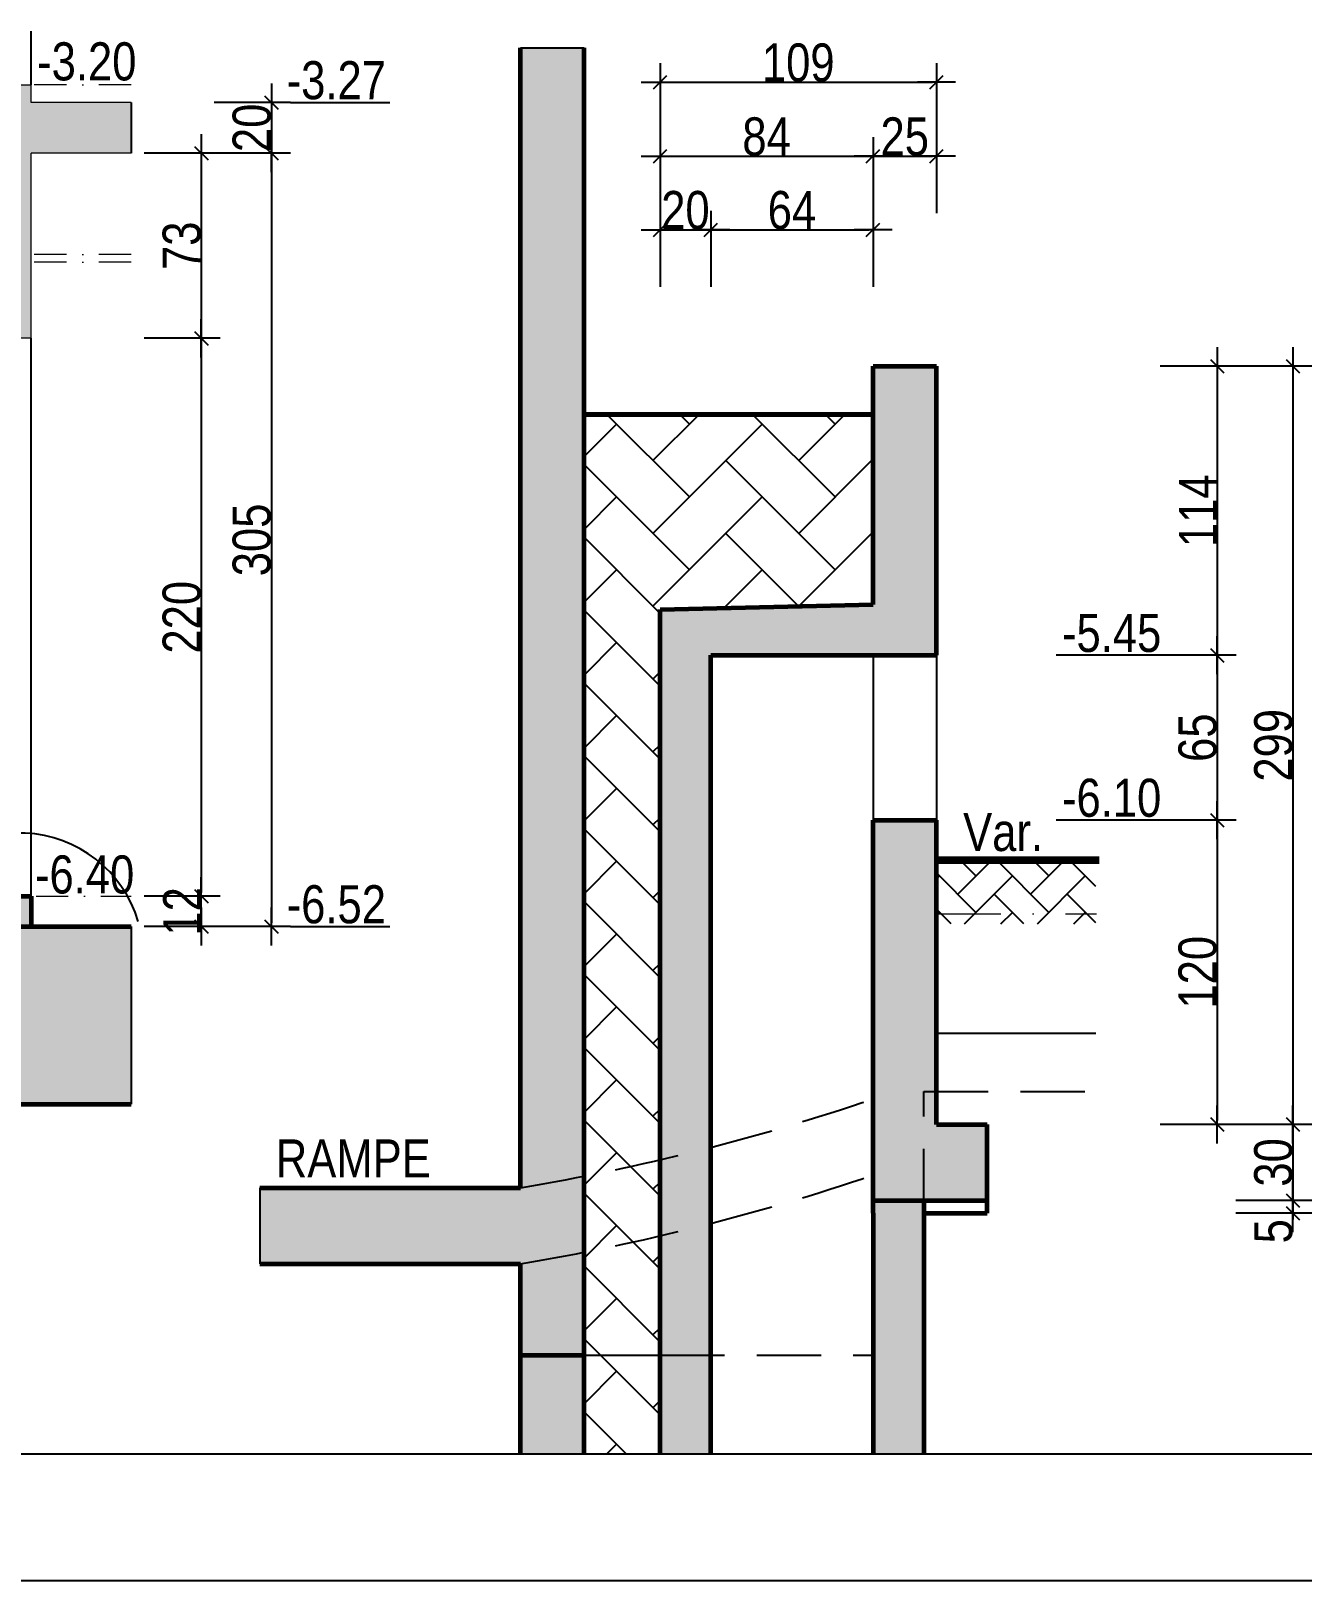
# Model space of a CAD drawing. Header units: millimetres. Extents: x 2049 to 26244, y -43633 to -34245.
# Drawn here: x 5444 to 5946, y -43633 to -43022 of the extents above; entities that cross this region are included whole.
import ezdxf

# ---------------------------------------------------------------- set-up
doc = ezdxf.new("R2010")
doc.units = ezdxf.units.MM
doc.linetypes.add('CACHEX2', pattern=[19.05, 12.7, -6.35])
doc.linetypes.add('TIRETPTX2', pattern=[50.8, 25.4, -12.7, 0, -12.7])
for name, color, linetype in [('01-Cad  2', 1, 'Continuous'), ('01_cote_gen', 4, 'Continuous'), ('01_linteaux', 2, 'Continuous'), ('01_murs_sup', 2, 'CACHEX2'), ('01_poch_BN', 9, 'Continuous'), ('01_poch_murs', 253, 'Continuous'), ('01_texte', 230, 'Continuous'), ('AA_COTES', 2, 'Continuous')]:
    doc.layers.add(name, color=color, linetype=linetype)
doc.layers.add('01_murs_coup', color=5, linetype='Continuous', lineweight=60)
doc.layers.add('01_tram_axes', color=2, linetype='TIRETPTX2', lineweight=9)
doc.styles.add('ARIAL NA', font='ARIALN.TTF')
doc.styles.add('STYLE2', font='ARIALN.TTF')
doc.dimstyles.new('JB50', dxfattribs={"dimscale": 0.1, "dimtxt": 150, "dimasz": 15, "dimexe": 0.1, "dimexo": 0.1, "dimgap": 0.09, "dimtad": 1, "dimdec": 1, "dimdsep": 46, "dimtxsty": 'STYLE2', "dimblk1": 'BOND_G', "dimblk2": 'BOND_D', "dimsah": 1, "dimcen": 1.5, "dimdle": 0.01, "dimse1": 1, "dimse2": 1, "dimclrd": 4, "dimclre": 2, "dimclrt": 6, "dimazin": 2, "dimtfac": 2.333333, "dimtdec": 1, "dimtix": 1, "dimtmove": 2, "dimatfit": 3, "dimldrblk": 'BOND_G', "dimfxl": 1, "dimtolj": 1, "dimtzin": 0, "dimarcsym": 0})

# ---------------------------------------------------------------- blocks, each defined once
blk = doc.blocks.new('BOND_G')
at = {"layer": 'AA_COTES', "color": 0}
for p, q in [((0, -5), (0, 15)), ((5, 0), (-5, 0)), ((1.77, 1.77), (-1.77, -1.77))]:
    blk.add_line(p, q, dxfattribs=at)
blk = doc.blocks.new('BOND_D')
at = {"layer": 'AA_COTES', "color": 0}
for p, q in [((0, 5), (0, -15)), ((5, 0), (-5, 0)), ((-1.77, -1.77), (1.77, 1.77))]:
    blk.add_line(p, q, dxfattribs=at)
blk = doc.blocks.new('*D8089')
at = {"layer": '01_cote_gen', "color": 4, "lineweight": -2, "ltscale": 200, "transparency": 16777216}
blk.add_line((5942.07, -43155.74), (5942.07, -43451.74), dxfattribs=at)
at = {"layer": 'Defpoints', "color": 0, "ltscale": 200, "transparency": 16777216}
for p in [(5839.59, -43154.24), (5859.59, -43453.24), (5942.07, -43453.24)]:
    blk.add_point(p, dxfattribs=at)
at = {"layer": '01_cote_gen', "color": 4, "lineweight": -2, "ltscale": 200, "transparency": 16777216, "xscale": 1.5, "yscale": 1.5, "zscale": 1.5}
for name, p, rotation in [('BOND_G', (5942.07, -43154.24), 90), ('BOND_D', (5942.07, -43453.24), 270)]:
    blk.add_blockref(name, p, dxfattribs=dict(at, rotation=rotation))
at = {"layer": '01_cote_gen', "color": 6, "ltscale": 200, "transparency": 16777216, "insert": (5934.4, -43303.74), "char_height": 15, "attachment_point": 5, "rotation": 90, "style": 'STYLE2'}
blk.add_mtext('\\A1;299', dxfattribs=at)
blk = doc.blocks.new('*D8090')
at = {"layer": '01_cote_gen', "color": 4, "lineweight": -2, "ltscale": 200, "transparency": 16777216}
blk.add_line((5942.07, -43454.74), (5942.07, -43481.74), dxfattribs=at)
at = {"layer": 'Defpoints', "color": 0, "ltscale": 200, "transparency": 16777216}
for p in [(5859.59, -43453.24), (5859.59, -43483.24), (5942.07, -43483.24)]:
    blk.add_point(p, dxfattribs=at)
at = {"layer": '01_cote_gen', "color": 4, "lineweight": -2, "ltscale": 200, "transparency": 16777216, "xscale": 1.5, "yscale": 1.5, "zscale": 1.5}
for name, p, rotation in [('BOND_G', (5942.07, -43453.24), 90), ('BOND_D', (5942.07, -43483.24), 270)]:
    blk.add_blockref(name, p, dxfattribs=dict(at, rotation=rotation))
at = {"layer": '01_cote_gen', "color": 6, "ltscale": 200, "transparency": 16777216, "insert": (5934.4, -43468.24), "char_height": 15, "attachment_point": 5, "rotation": 90, "style": 'STYLE2'}
blk.add_mtext('\\A1;30', dxfattribs=at)
blk = doc.blocks.new('*D8091')
at = {"layer": '01_cote_gen', "color": 4, "lineweight": -2, "ltscale": 200, "transparency": 16777216}
blk.add_line((5942.07, -43484.74), (5942.07, -43486.74), dxfattribs=at)
at = {"layer": 'Defpoints', "color": 0, "ltscale": 200, "transparency": 16777216}
for p in [(5853.31, -43483.24), (5853.31, -43488.24), (5942.07, -43488.24)]:
    blk.add_point(p, dxfattribs=at)
at = {"layer": '01_cote_gen', "color": 4, "lineweight": -2, "ltscale": 200, "transparency": 16777216, "xscale": 1.5, "yscale": 1.5, "zscale": 1.5}
for name, p, rotation in [('BOND_G', (5942.07, -43483.24), 90), ('BOND_D', (5942.07, -43488.24), 270)]:
    blk.add_blockref(name, p, dxfattribs=dict(at, rotation=rotation))
at = {"layer": '01_cote_gen', "color": 6, "ltscale": 200, "transparency": 16777216, "insert": (5934.43, -43495.39), "char_height": 15, "attachment_point": 5, "rotation": 90, "style": 'STYLE2'}
blk.add_mtext('\\A1;5', dxfattribs=at)
blk = doc.blocks.new('*D8092')
at = {"layer": '01_cote_gen', "color": 4, "lineweight": -2, "ltscale": 200, "transparency": 16777216}
blk.add_line((5912.19, -43155.74), (5912.19, -43266.74), dxfattribs=at)
at = {"layer": 'Defpoints', "color": 0, "ltscale": 200, "transparency": 16777216}
for p in [(5801.48, -43154.24), (5801.48, -43268.24), (5912.19, -43268.24)]:
    blk.add_point(p, dxfattribs=at)
at = {"layer": '01_cote_gen', "color": 4, "lineweight": -2, "ltscale": 200, "transparency": 16777216, "xscale": 1.5, "yscale": 1.5, "zscale": 1.5}
for name, p, rotation in [('BOND_G', (5912.19, -43154.24), 90), ('BOND_D', (5912.19, -43268.24), 270)]:
    blk.add_blockref(name, p, dxfattribs=dict(at, rotation=rotation))
at = {"layer": '01_cote_gen', "color": 6, "ltscale": 200, "transparency": 16777216, "insert": (5904.65, -43211.24), "char_height": 15, "attachment_point": 5, "rotation": 90, "style": 'STYLE2'}
blk.add_mtext('\\A1;114', dxfattribs=at)
blk = doc.blocks.new('*D8093')
at = {"layer": '01_cote_gen', "color": 4, "lineweight": -2, "ltscale": 200, "transparency": 16777216}
blk.add_line((5912.19, -43269.74), (5912.19, -43331.74), dxfattribs=at)
at = {"layer": 'Defpoints', "color": 0, "ltscale": 200, "transparency": 16777216}
for p in [(5801.48, -43268.24), (5801.48, -43333.24), (5912.19, -43333.24)]:
    blk.add_point(p, dxfattribs=at)
at = {"layer": '01_cote_gen', "color": 4, "lineweight": -2, "ltscale": 200, "transparency": 16777216, "xscale": 1.5, "yscale": 1.5, "zscale": 1.5}
for name, p, rotation in [('BOND_G', (5912.19, -43268.24), 90), ('BOND_D', (5912.19, -43333.24), 270)]:
    blk.add_blockref(name, p, dxfattribs=dict(at, rotation=rotation))
at = {"layer": '01_cote_gen', "color": 6, "ltscale": 200, "transparency": 16777216, "insert": (5904.53, -43300.74), "char_height": 15, "attachment_point": 5, "rotation": 90, "style": 'STYLE2'}
blk.add_mtext('\\A1;65', dxfattribs=at)
blk = doc.blocks.new('*D8094')
at = {"layer": '01_cote_gen', "color": 4, "lineweight": -2, "ltscale": 200, "transparency": 16777216}
blk.add_line((5912.19, -43334.74), (5912.19, -43451.74), dxfattribs=at)
at = {"layer": 'Defpoints', "color": 0, "ltscale": 200, "transparency": 16777216}
for p in [(5895.87, -43333.24), (5912.19, -43453.24), (5919.57, -43453.24)]:
    blk.add_point(p, dxfattribs=at)
at = {"layer": '01_cote_gen', "color": 4, "lineweight": -2, "ltscale": 200, "transparency": 16777216, "xscale": 1.5, "yscale": 1.5, "zscale": 1.5}
for name, p, rotation in [('BOND_G', (5912.19, -43333.24), 90), ('BOND_D', (5912.19, -43453.24), 270)]:
    blk.add_blockref(name, p, dxfattribs=dict(at, rotation=rotation))
at = {"layer": '01_cote_gen', "color": 6, "ltscale": 200, "transparency": 16777216, "insert": (5904.53, -43393.24), "char_height": 15, "attachment_point": 5, "rotation": 90, "style": 'STYLE2'}
blk.add_mtext('\\A1;120', dxfattribs=at)
blk = doc.blocks.new('*D8095')
at = {"layer": '01_cote_gen', "color": 4, "lineweight": -2, "ltscale": 200, "transparency": 16777216}
blk.add_line((5693.98, -43042.23), (5799.98, -43042.23), dxfattribs=at)
at = {"layer": 'Defpoints', "color": 0, "ltscale": 200, "transparency": 16777216}
for p in [(5801.48, -43042.23), (5801.48, -43130.2), (5692.48, -43226.2)]:
    blk.add_point(p, dxfattribs=at)
at = {"layer": '01_cote_gen', "color": 4, "lineweight": -2, "ltscale": 200, "transparency": 16777216, "xscale": 1.5, "yscale": 1.5, "zscale": 1.5, "rotation": 180}
blk.add_blockref('BOND_G', (5692.48, -43042.23), dxfattribs=at)
at = {"layer": '01_cote_gen', "color": 4, "lineweight": -2, "ltscale": 200, "transparency": 16777216, "xscale": 1.5, "yscale": 1.5, "zscale": 1.5}
blk.add_blockref('BOND_D', (5801.48, -43042.23), dxfattribs=at)
at = {"layer": '01_cote_gen', "color": 6, "ltscale": 200, "transparency": 16777216, "insert": (5746.98, -43034.56), "char_height": 15, "attachment_point": 5, "style": 'STYLE2'}
blk.add_mtext('\\A1;109', dxfattribs=at)
blk = doc.blocks.new('*D8096')
at = {"layer": '01_cote_gen', "color": 4, "lineweight": -2, "ltscale": 200, "transparency": 16777216}
blk.add_line((5693.98, -43071.38), (5774.98, -43071.38), dxfattribs=at)
at = {"layer": 'Defpoints', "color": 0, "ltscale": 200, "transparency": 16777216}
for p in [(5776.48, -43071.38), (5776.48, -43191.6), (5692.48, -43226.2)]:
    blk.add_point(p, dxfattribs=at)
at = {"layer": '01_cote_gen', "color": 4, "lineweight": -2, "ltscale": 200, "transparency": 16777216, "xscale": 1.5, "yscale": 1.5, "zscale": 1.5, "rotation": 180}
blk.add_blockref('BOND_G', (5692.48, -43071.38), dxfattribs=at)
at = {"layer": '01_cote_gen', "color": 4, "lineweight": -2, "ltscale": 200, "transparency": 16777216, "xscale": 1.5, "yscale": 1.5, "zscale": 1.5}
blk.add_blockref('BOND_D', (5776.48, -43071.38), dxfattribs=at)
at = {"layer": '01_cote_gen', "color": 6, "ltscale": 200, "transparency": 16777216, "insert": (5734.48, -43063.71), "char_height": 15, "attachment_point": 5, "style": 'STYLE2'}
blk.add_mtext('\\A1;84', dxfattribs=at)
blk = doc.blocks.new('*D8097')
at = {"layer": '01_cote_gen', "color": 4, "lineweight": -2, "ltscale": 200, "transparency": 16777216}
blk.add_line((5777.98, -43071.38), (5799.98, -43071.38), dxfattribs=at)
at = {"layer": 'Defpoints', "color": 0, "ltscale": 200, "transparency": 16777216}
for p in [(5801.48, -43064.73), (5801.48, -43071.38), (5776.48, -43078.88)]:
    blk.add_point(p, dxfattribs=at)
at = {"layer": '01_cote_gen', "color": 4, "lineweight": -2, "ltscale": 200, "transparency": 16777216, "xscale": 1.5, "yscale": 1.5, "zscale": 1.5, "rotation": 180}
blk.add_blockref('BOND_G', (5776.48, -43071.38), dxfattribs=at)
at = {"layer": '01_cote_gen', "color": 4, "lineweight": -2, "ltscale": 200, "transparency": 16777216, "xscale": 1.5, "yscale": 1.5, "zscale": 1.5}
blk.add_blockref('BOND_D', (5801.48, -43071.38), dxfattribs=at)
at = {"layer": '01_cote_gen', "color": 6, "ltscale": 200, "transparency": 16777216, "insert": (5788.98, -43063.71), "char_height": 15, "attachment_point": 5, "style": 'STYLE2'}
blk.add_mtext('\\A1;25', dxfattribs=at)
blk = doc.blocks.new('*D8098')
at = {"layer": '01_cote_gen', "color": 4, "lineweight": -2, "ltscale": 200, "transparency": 16777216}
blk.add_line((5693.98, -43100.42), (5710.98, -43100.42), dxfattribs=at)
at = {"layer": 'Defpoints', "color": 0, "ltscale": 200, "transparency": 16777216}
for p in [(5712.48, -43100.42), (5692.48, -43250.24), (5712.48, -43268.24)]:
    blk.add_point(p, dxfattribs=at)
at = {"layer": '01_cote_gen', "color": 4, "lineweight": -2, "ltscale": 200, "transparency": 16777216, "xscale": 1.5, "yscale": 1.5, "zscale": 1.5, "rotation": 180}
blk.add_blockref('BOND_G', (5692.48, -43100.42), dxfattribs=at)
at = {"layer": '01_cote_gen', "color": 4, "lineweight": -2, "ltscale": 200, "transparency": 16777216, "xscale": 1.5, "yscale": 1.5, "zscale": 1.5}
blk.add_blockref('BOND_D', (5712.48, -43100.42), dxfattribs=at)
at = {"layer": '01_cote_gen', "color": 6, "ltscale": 200, "transparency": 16777216, "insert": (5702.48, -43092.75), "char_height": 15, "attachment_point": 5, "style": 'STYLE2'}
blk.add_mtext('\\A1;20', dxfattribs=at)
blk = doc.blocks.new('*D8099')
at = {"layer": '01_cote_gen', "color": 4, "lineweight": -2, "ltscale": 200, "transparency": 16777216}
blk.add_line((5713.98, -43100.42), (5774.98, -43100.42), dxfattribs=at)
at = {"layer": 'Defpoints', "color": 0, "ltscale": 200, "transparency": 16777216}
for p in [(5776.48, -43093.88), (5776.48, -43100.42), (5712.48, -43107.92)]:
    blk.add_point(p, dxfattribs=at)
at = {"layer": '01_cote_gen', "color": 4, "lineweight": -2, "ltscale": 200, "transparency": 16777216, "xscale": 1.5, "yscale": 1.5, "zscale": 1.5, "rotation": 180}
blk.add_blockref('BOND_G', (5712.48, -43100.42), dxfattribs=at)
at = {"layer": '01_cote_gen', "color": 4, "lineweight": -2, "ltscale": 200, "transparency": 16777216, "xscale": 1.5, "yscale": 1.5, "zscale": 1.5}
blk.add_blockref('BOND_D', (5776.48, -43100.42), dxfattribs=at)
at = {"layer": '01_cote_gen', "color": 6, "ltscale": 200, "transparency": 16777216, "insert": (5744.48, -43092.75), "char_height": 15, "attachment_point": 5, "style": 'STYLE2'}
blk.add_mtext('\\A1;64', dxfattribs=at)
blk = doc.blocks.new('*D8171')
at = {"layer": '01_cote_gen', "color": 4, "lineweight": -2, "ltscale": 200, "transparency": 16777216}
blk.add_line((5539.16, -43051.74), (5539.16, -43068.74), dxfattribs=at)
at = {"layer": 'Defpoints', "color": 0, "ltscale": 200, "transparency": 16777216}
for p in [(5500.09, -43050.24), (5500.09, -43070.24), (5539.16, -43070.24)]:
    blk.add_point(p, dxfattribs=at)
at = {"layer": '01_cote_gen', "color": 4, "lineweight": -2, "ltscale": 200, "transparency": 16777216, "xscale": 1.5, "yscale": 1.5, "zscale": 1.5}
for name, p, rotation in [('BOND_G', (5539.16, -43050.24), 90), ('BOND_D', (5539.16, -43070.24), 270)]:
    blk.add_blockref(name, p, dxfattribs=dict(at, rotation=rotation))
at = {"layer": '01_cote_gen', "color": 6, "ltscale": 200, "transparency": 16777216, "insert": (5531.49, -43060.24), "char_height": 15, "attachment_point": 5, "rotation": 90, "style": 'STYLE2'}
blk.add_mtext('\\A1;20', dxfattribs=at)
blk = doc.blocks.new('*D8172')
at = {"layer": '01_cote_gen', "color": 4, "lineweight": -2, "ltscale": 200, "transparency": 16777216}
blk.add_line((5539.16, -43071.74), (5539.16, -43373.74), dxfattribs=at)
at = {"layer": 'Defpoints', "color": 0, "ltscale": 200, "transparency": 16777216}
for p in [(5500.09, -43070.24), (5500.09, -43375.24), (5539.16, -43375.24)]:
    blk.add_point(p, dxfattribs=at)
at = {"layer": '01_cote_gen', "color": 4, "lineweight": -2, "ltscale": 200, "transparency": 16777216, "xscale": 1.5, "yscale": 1.5, "zscale": 1.5}
for name, p, rotation in [('BOND_G', (5539.16, -43070.24), 90), ('BOND_D', (5539.16, -43375.24), 270)]:
    blk.add_blockref(name, p, dxfattribs=dict(at, rotation=rotation))
at = {"layer": '01_cote_gen', "color": 6, "ltscale": 200, "transparency": 16777216, "insert": (5531.49, -43222.74), "char_height": 15, "attachment_point": 5, "rotation": 90, "style": 'STYLE2'}
blk.add_mtext('\\A1;305', dxfattribs=at)
blk = doc.blocks.new('*D8173')
at = {"layer": '01_cote_gen', "color": 4, "lineweight": -2, "ltscale": 200, "transparency": 16777216}
blk.add_line((5511.54, -43144.74), (5511.54, -43361.74), dxfattribs=at)
at = {"layer": 'Defpoints', "color": 0, "ltscale": 200, "transparency": 16777216}
for p in [(5444.37, -43143.24), (5465.11, -43363.24), (5511.54, -43363.24)]:
    blk.add_point(p, dxfattribs=at)
at = {"layer": '01_cote_gen', "color": 4, "lineweight": -2, "ltscale": 200, "transparency": 16777216, "xscale": 1.5, "yscale": 1.5, "zscale": 1.5}
for name, p, rotation in [('BOND_G', (5511.54, -43143.24), 90), ('BOND_D', (5511.54, -43363.24), 270)]:
    blk.add_blockref(name, p, dxfattribs=dict(at, rotation=rotation))
at = {"layer": '01_cote_gen', "color": 6, "ltscale": 200, "transparency": 16777216, "insert": (5503.88, -43253.24), "char_height": 15, "attachment_point": 5, "rotation": 90, "style": 'STYLE2'}
blk.add_mtext('\\A1;220', dxfattribs=at)
blk = doc.blocks.new('*D8174')
at = {"layer": '01_cote_gen', "color": 4, "lineweight": -2, "ltscale": 200, "transparency": 16777216}
for p, q in [((5511.54, -43361.74), (5511.54, -43360.24)), ((5511.54, -43375.24), (5511.54, -43363.24)), ((5511.54, -43376.74), (5511.54, -43378.24))]:
    blk.add_line(p, q, dxfattribs=at)
at = {"layer": 'Defpoints', "color": 0, "ltscale": 200, "transparency": 16777216}
for p in [(5478.73, -43363.24), (5511.54, -43363.24), (5478.73, -43375.24)]:
    blk.add_point(p, dxfattribs=at)
at = {"layer": '01_cote_gen', "color": 4, "lineweight": -2, "ltscale": 200, "transparency": 16777216, "xscale": 1.5, "yscale": 1.5, "zscale": 1.5}
for name, p, rotation in [('BOND_D', (5511.54, -43363.24), 270), ('BOND_G', (5511.54, -43375.24), 90)]:
    blk.add_blockref(name, p, dxfattribs=dict(at, rotation=rotation))
at = {"layer": '01_cote_gen', "color": 6, "ltscale": 200, "transparency": 16777216, "insert": (5504, -43369.24), "char_height": 15, "attachment_point": 5, "rotation": 90, "style": 'STYLE2'}
blk.add_mtext('\\A1;12', dxfattribs=at)
blk = doc.blocks.new('*D8175')
at = {"layer": '01_cote_gen', "color": 4, "lineweight": -2, "ltscale": 200, "transparency": 16777216}
blk.add_line((5511.54, -43071.74), (5511.54, -43141.74), dxfattribs=at)
at = {"layer": 'Defpoints', "color": 0, "ltscale": 200, "transparency": 16777216}
for p in [(5483.84, -43070.24), (5489.04, -43143.24), (5511.54, -43143.24)]:
    blk.add_point(p, dxfattribs=at)
at = {"layer": '01_cote_gen', "color": 4, "lineweight": -2, "ltscale": 200, "transparency": 16777216, "xscale": 1.5, "yscale": 1.5, "zscale": 1.5}
for name, p, rotation in [('BOND_G', (5511.54, -43070.24), 90), ('BOND_D', (5511.54, -43143.24), 270)]:
    blk.add_blockref(name, p, dxfattribs=dict(at, rotation=rotation))
at = {"layer": '01_cote_gen', "color": 6, "ltscale": 200, "transparency": 16777216, "insert": (5503.88, -43106.74), "char_height": 15, "attachment_point": 5, "rotation": 90, "style": 'STYLE2'}
blk.add_mtext('\\A1;73', dxfattribs=at)

msp = doc.modelspace()

# ---------------------------------------------------------------- hatches: boundary and pattern name
at = {"layer": '01_poch_BN', "ltscale": 200}
h = msp.add_hatch(color=256, dxfattribs=at)
h.dxf.hatch_style = 1
h.paths.add_polyline_path([(5662.48, -43028.68), (5637.48, -43028.68), (5637.48, -43478.24), (5534.6, -43478.24), (5534.6, -43508.24), (5637.48, -43508.24), (5637.48, -43544.24), (5662.48, -43544.24)])
h.paths.add_polyline_path([(5662.48, -43544.24), (5637.48, -43544.24), (5637.48, -43583.32), (5662.48, -43583.32)])
h.paths.add_polyline_path([(5712.48, -43268.24), (5801.48, -43268.24), (5801.48, -43154.24), (5776.48, -43154.24), (5776.48, -43248.24), (5692.48, -43250.24), (5692.48, -43583.32), (5712.48, -43583.32)])
h.paths.add_polyline_path([(5821.48, -43453.24), (5801.48, -43453.24), (5801.48, -43333.24), (5776.48, -43333.24), (5776.48, -43483.24), (5821.48, -43483.24)])
h.paths.add_polyline_path([(5796.48, -43483.24), (5776.48, -43483.24), (5776.48, -43488.24), (5776.48, -43583.32), (5796.48, -43583.32)], flags=17)
h = msp.add_hatch(color=256, dxfattribs=at)
h.dxf.hatch_style = 1
h.paths.add_polyline_path([(5483.84, -43050.24), (5444.37, -43050.24), (5444.37, -43043.24), (5439.37, -43043.24), (5439.37, -43046.17), (5428.37, -43048.24), (5428.37, -43050.33), (5430.37, -43050.31), (5430.37, -43070.24), (5428.37, -43070.24), (5428.37, -43143.24), (5444.37, -43143.24), (5444.37, -43070.24), (5483.84, -43070.24)])
h.paths.add_polyline_path([(5483.84, -43375.24), (5428.37, -43375.24), (5428.37, -43417.24), (5156.37, -43417.24), (5154.37, -43419.24), (5154.37, -43523.81), (5179.37, -43523.81), (5179.37, -43440.24), (5428.37, -43440.24), (5428.37, -43445.24), (5483.84, -43445.24)])
h = msp.add_hatch(color=256, dxfattribs=at)
h.dxf.hatch_style = 1
h.paths.add_polyline_path([(5444.37, -43363.24), (5439.37, -43363.24), (5439.37, -43366.24), (5428.37, -43368.24), (5428.37, -43375.24), (5444.37, -43375.24)])
at = {"layer": '01_poch_murs', "ltscale": 200}
h = msp.add_hatch(dxfattribs=at)
h.set_pattern_fill('AR-HBONE', color=256, scale=0.2)
h.set_pattern_definition([(45, (-115.184, 0), (3e-15, 28.73682), [60.96, -20.32]), (135, (-100.816, 14.368), (3e-15, 28.73682), [60.96, -20.32])])
h.paths.add_polyline_path([(5776.48, -43173.24), (5662.48, -43173.24), (5662.48, -43473.68, 0.00858), (5692.48, -43467.22), (5692.48, -43250.24), (5776.48, -43248.24)])
h.paths.add_polyline_path([(5692.48, -43467.22, -0.00858), (5662.48, -43473.68), (5662.48, -43503.68, 0.00858), (5692.48, -43497.22)])
h.paths.add_polyline_path([(5692.48, -43497.22, -0.00858), (5662.48, -43503.68), (5662.48, -43544.24), (5692.48, -43544.24)])
h.paths.add_polyline_path([(5692.48, -43544.24), (5662.48, -43544.24), (5662.48, -43583.32), (5692.48, -43583.32)])
at = {"layer": '01_poch_murs', "ltscale": 100}
h = msp.add_hatch(dxfattribs=at)
h.set_pattern_fill('AR-HBONE', color=256, scale=0.1)
h.set_pattern_definition([(45, (-569.688, -56.059), (1e-15, 14.3684098), [30.48, -10.16]), (135, (-562.504, -48.875), (1e-15, 14.3684098), [30.48, -10.16])])
h.paths.add_polyline_path([(5864.3, -43349.06), (5801.48, -43349.06), (5801.48, -43374.15), (5864.3, -43374.15)])

# ---------------------------------------------------------------- linework, layer by layer
at = {"layer": '01-Cad  2'}
for p, q in [((8421.22, -43583.32, 0.01), (2156.37, -43583.32, -0.3)), ((8421.22, -43633.32, 0.01), (2106.37, -43633.32, -0.3))]:
    msp.add_line(p, q, dxfattribs=at)
at = {"layer": '01_cote_gen', "ltscale": 200}
for p, q in [((5546.66, -43050.24), (5585.96, -43050.24)), ((5546.66, -43375.24), (5585.96, -43375.24))]:
    msp.add_line(p, q, dxfattribs=at)
at = {"layer": '01_linteaux', "ltscale": 0.1}
msp.add_line((5444.37, -43043.24), (5444.37, -43022.04), dxfattribs=at)
at = {"layer": '01_linteaux'}
for p, q in [((5444.37, -43363.24), (5444.37, -43143.24)), ((5776.48, -43268.24), (5776.48, -43333.24)), ((5801.48, -43268.24), (5801.48, -43333.24)), ((5801.48, -43417.24), (5864.32, -43417.24)), ((5662.48, -43544.24), (5692.48, -43544.24))]:
    msp.add_line(p, q, dxfattribs=at)
for points, const_width in [([(5776.48, -43173.24), (5662.48, -43173.24)], 2), ([(5801.48, -43349.06), (5865.72, -43349.06)], 3)]:
    msp.add_lwpolyline(points, dxfattribs=dict(at, const_width=const_width))
at = {"layer": '01_murs_coup'}
for p, q in [((5637.48, -43478.24), (5637.48, -43028.68)), ((5662.48, -43583.32), (5662.48, -43028.68)), ((5776.48, -43248.24), (5776.48, -43154.24)), ((5776.48, -43154.24), (5801.48, -43154.24)), ((5801.48, -43268.24), (5801.48, -43154.24)), ((5692.48, -43250.24), (5776.48, -43248.24)), ((5692.48, -43583.32), (5692.48, -43250.24)), ((5712.48, -43583.32), (5712.48, -43268.24)), ((5712.48, -43268.24), (5801.48, -43268.24)), ((5776.48, -43488.24), (5776.48, -43333.24)), ((5776.48, -43333.24), (5801.48, -43333.24)), ((5801.48, -43453.24), (5801.48, -43333.24)), ((5439.37, -43363.24), (5444.37, -43363.24)), ((5444.37, -43363.24), (5444.37, -43375.24)), ((5428.37, -43375.24), (5483.84, -43375.24)), ((5428.37, -43445.24), (5483.84, -43445.24)), ((5801.48, -43453.24), (5821.48, -43453.24)), ((5821.48, -43488.24), (5821.48, -43453.24)), ((5534.6, -43478.24), (5637.48, -43478.24)), ((5776.48, -43483.24), (5821.48, -43483.24)), ((5796.48, -43483.24), (5796.48, -43583.32)), ((5776.48, -43488.24), (5776.48, -43583.32)), ((5796.48, -43488.24), (5821.48, -43488.24)), ((5534.6, -43508.24), (5637.48, -43508.24)), ((5637.48, -43583.32), (5637.48, -43508.24)), ((5637.48, -43544.24), (5662.48, -43544.24))]:
    msp.add_line(p, q, dxfattribs=at)
at = {"layer": '01_murs_coup', "linetype": 'Continuous', "lineweight": 5}
for p, q in [((5444.37, -43050.24), (5444.37, -43043.24)), ((5483.84, -43050.24), (5444.37, -43050.24)), ((5483.84, -43070.24), (5444.37, -43070.24)), ((5444.37, -43143.24), (5444.37, -43070.24)), ((5444.37, -43143.24), (5428.37, -43143.24))]:
    msp.add_line(p, q, dxfattribs=at)
msp.add_lwpolyline([(5428.37, -43048.24), (5439.37, -43046.17), (5439.37, -43043.24), (5444.37, -43043.24)], dxfattribs=at)
at = {"layer": '01_murs_sup', "ltscale": 2}
for p, q in [((5796.48, -43488.24), (5796.48, -43440.24)), ((5796.48, -43440.24), (5864.32, -43440.24)), ((5692.48, -43544.24), (5776.48, -43544.24))]:
    msp.add_line(p, q, dxfattribs=at)
for centre in [(5489.33, -42596.35), (5489.33, -42626.35)]:
    msp.add_arc(centre, 894.25, 279.5363, 288.73008, dxfattribs=at)
at = {"layer": '01_poch_BN', "ltscale": 200}
for p, q in [((5637.48, -43028.68), (5662.48, -43028.68)), ((5483.84, -43050.24), (5483.84, -43070.24)), ((5483.84, -43375.24), (5483.84, -43445.24)), ((5534.6, -43478.24), (5534.6, -43508.24))]:
    msp.add_line(p, q, dxfattribs=at)
at = {"layer": '01_texte'}
for p, q in [((5889.69, -43268.24), (5848.7, -43268.24)), ((5889.69, -43333.24), (5848.7, -43333.24))]:
    msp.add_line(p, q, dxfattribs=at)
msp.add_arc((5439.83, -43387.16), 48.84, 16.56353, 229.06674, dxfattribs=at)
at = {"layer": '01_tram_axes', "ltscale": 0.5}
for p, q in [((5483.84, -43043.24), (5444.37, -43043.24)), ((5483.84, -43110.24), (5444.37, -43110.24)), ((5483.84, -43113.24), (5444.37, -43113.24)), ((5446.37, -43363.24), (5483.84, -43363.24))]:
    msp.add_line(p, q, dxfattribs=at)
at = {"layer": '01_tram_axes'}
msp.add_line((5801.48, -43370.24), (5864.58, -43370.24), dxfattribs=at)

# ---------------------------------------------------------------- texts
at = {"layer": '01_texte', "style": 'ARIAL NA'}
for s, p in [('-3.20', (5446.79, -43041.51)), ('-3.27', (5545.2, -43048.93)), ('-5.45', (5851, -43266.93)), ('-6.10', (5851, -43331.93)), ('Var.', (5812.02, -43345.44)), ('-6.40', (5445.93, -43362.17)), ('-6.52', (5545.2, -43373.93)), ('RAMPE', (5540.94, -43474.18))]:
    msp.add_text(s, height=15, dxfattribs=at).set_placement(p)

# ---------------------------------------------------------------- dimensions: what is measured, and where the dimension line sits
at = {"layer": '01_cote_gen', "ltscale": 200}
for base, p1, p2, picture, middle in [((5801.48, -43042.23), (5692.48, -43226.2), (5801.48, -43130.2), '*D8095', (5746.98, -43034.56)), ((5776.48, -43071.38), (5692.48, -43226.2), (5776.48, -43191.6), '*D8096', (5734.48, -43063.71)), ((5801.48, -43071.38), (5776.48, -43078.88), (5801.48, -43064.73), '*D8097', (5788.98, -43063.71)), ((5712.48, -43100.42), (5692.48, -43250.24), (5712.48, -43268.24), '*D8098', (5702.48, -43092.75)), ((5776.48, -43100.42), (5712.48, -43107.92), (5776.48, -43093.88), '*D8099', (5744.48, -43092.75))]:
    dim = msp.add_linear_dim(base=base, p1=p1, p2=p2, dimstyle='JB50', dxfattribs=at)
    dim.commit()
    dim.dimension.update_dxf_attribs({"geometry": picture, "text_midpoint": middle})
for base, p1, p2, picture, middle in [((5539.16, -43070.24), (5500.09, -43050.24), (5500.09, -43070.24), '*D8171', (5531.49, -43060.24)), ((5511.54, -43143.24), (5483.84, -43070.24), (5489.04, -43143.24), '*D8175', (5503.88, -43106.74)), ((5539.16, -43375.24), (5500.09, -43070.24), (5500.09, -43375.24), '*D8172', (5531.49, -43222.74)), ((5511.54, -43363.24), (5444.37, -43143.24), (5465.11, -43363.24), '*D8173', (5503.88, -43253.24)), ((5912.19, -43268.24), (5801.48, -43154.24), (5801.48, -43268.24), '*D8092', (5904.65, -43211.24)), ((5942.07, -43453.24), (5839.59, -43154.24), (5859.59, -43453.24), '*D8089', (5934.4, -43303.74)), ((5912.19, -43333.24), (5801.48, -43268.24), (5801.48, -43333.24), '*D8093', (5904.53, -43300.74)), ((5912.19, -43453.24), (5895.87, -43333.24), (5919.57, -43453.24), '*D8094', (5904.53, -43393.24)), ((5511.54, -43363.24), (5478.73, -43375.24), (5478.73, -43363.24), '*D8174', (5504, -43369.24)), ((5942.07, -43483.24), (5859.59, -43453.24), (5859.59, -43483.24), '*D8090', (5934.4, -43468.24))]:
    dim = msp.add_linear_dim(base=base, p1=p1, p2=p2, angle=90, dimstyle='JB50', dxfattribs=at)
    dim.commit()
    dim.dimension.update_dxf_attribs({"geometry": picture, "text_midpoint": middle})
dim = msp.add_linear_dim(base=(5942.07, -43488.24), p1=(5853.31, -43483.24), p2=(5853.31, -43488.24), angle=90, dimstyle='JB50', dxfattribs=at)
dim.commit()
dim.dimension.update_dxf_attribs({"geometry": '*D8091', "text_midpoint": (5934.43, -43495.39), "dimtype": 160})

doc.saveas('drawing.dxf')
